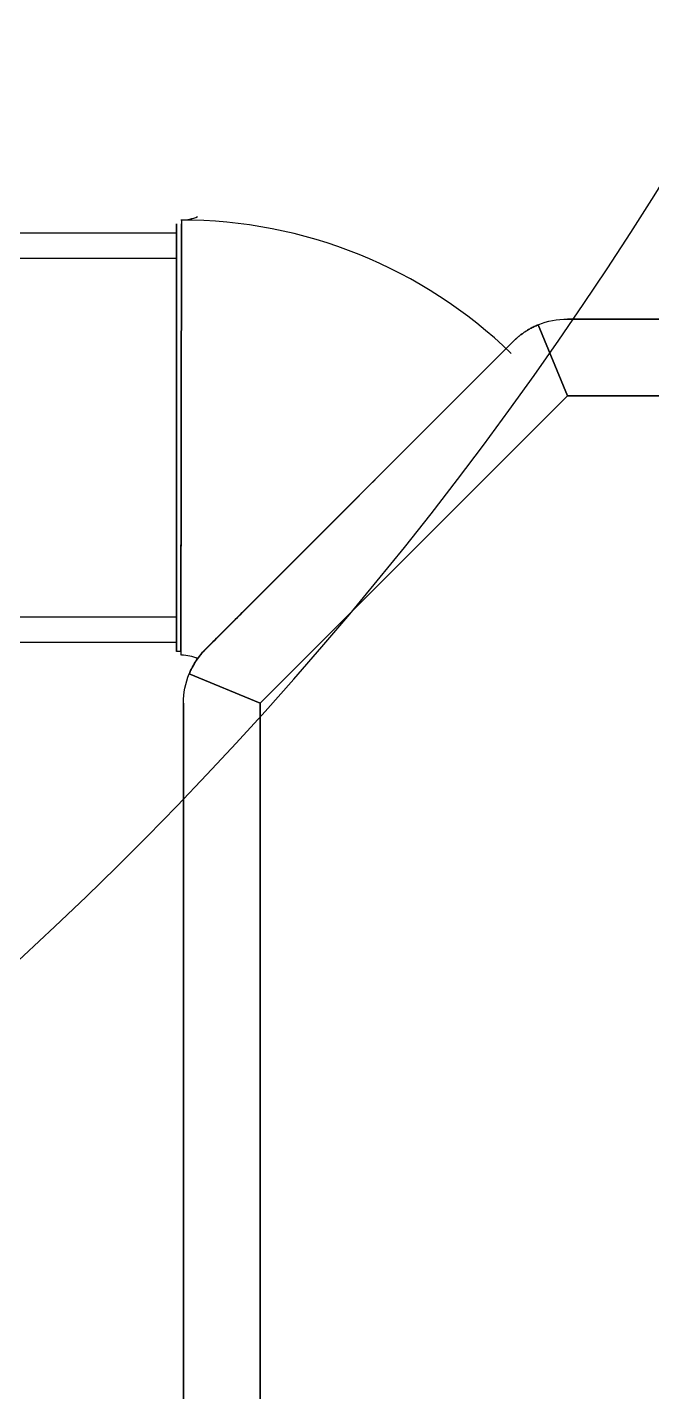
# Model space of a CAD drawing. Header units: millimetres. Extents: x 441156 to 441876, y 4514765 to 4515211.
# Drawn here: x 441348.3999 to 441348.5219, y 4515148.1298 to 4515148.3963 of the extents above; entities that cross this region are included whole.
import ezdxf

# ---------------------------------------------------------------- set-up
doc = ezdxf.new("R2010")
doc.units = ezdxf.units.MM
doc.layers.add('01_mono PRIMERA', color=2, linetype='Continuous')
doc.layers.add('Instalaciones_ventilación_extracción', color=86, linetype='Continuous', lineweight=25)

# ---------------------------------------------------------------- blocks, each defined once
blk = doc.blocks.new('A$C065C7C63')
at = {"layer": '01_mono PRIMERA', "color": 254}
blk.add_arc((15.43221913315313, 9.214894154853937, -5.30737347269713e-07), 0.725, 270.0000000000358, 356.7241710402458, dxfattribs=at)

msp = doc.modelspace()

# ---------------------------------------------------------------- linework, layer by layer
at = {"layer": 'Instalaciones_ventilación_extracción'}
for p, q in [((441348.4300201052, 4515148.35864027, -5.307373364137415e-07), (441348.4298717529, 4515148.273640399, -5.307373364137415e-07)), ((441348.4300201052, 4515148.35864027, -5.307373364137415e-07), (441348.4298717529, 4515148.273640399, -5.307373364137415e-07)), ((441348.3800331951, 4515148.356140259, -5.307373364137415e-07), (441348.4290331957, 4515148.356140259, -5.307373364137415e-07)), ((441348.4290331957, 4515148.274390258, -5.307373364137415e-07), (441348.4290331957, 4515148.357890259, -5.307373364137415e-07)), ((441348.4290331957, 4515148.357890259, -5.307373364137415e-07), (441348.4290331957, 4515148.274390258, -5.307373364137415e-07)), ((441348.4290331957, 4515148.276140259, -5.307373364137415e-07), (441348.4290331957, 4515148.356140259, -5.307373364137415e-07)), ((441348.4290331957, 4515148.356140259, -5.307373364137415e-07), (441348.4290331957, 4515148.276140259, -5.307373364137415e-07)), ((441348.4300187966, 4515148.357890259, -5.307373364137415e-07), (441348.4298730614, 4515148.274390258, -5.307373364137415e-07)), ((441348.4298730614, 4515148.274390258, -5.307373364137415e-07), (441348.4300187966, 4515148.357890259, -5.307373364137415e-07)), ((441348.4290331957, 4515148.351140259, -5.307373364137415e-07), (441348.3800331951, 4515148.351140259, -5.307373364137415e-07)), ((441348.4290331957, 4515148.351140259, -5.307373364137415e-07), (441348.4290331957, 4515148.281140259, -5.307373364137415e-07)), ((441348.4290331957, 4515148.281140259, -5.307373364137415e-07), (441348.4290331957, 4515148.351140259, -5.307373364137415e-07)), ((441348.497113946, 4515148.336814533, -5.307373364137415e-07), (441348.4972731257, 4515148.336918415, -5.307373364137415e-07)), ((441348.4972731257, 4515148.336918415, -5.307373364137415e-07), (441348.497113946, 4515148.336814533, -5.307373364137415e-07)), ((441348.4972731257, 4515148.336918415, -5.307373364137415e-07), (441348.4974362422, 4515148.337021946, -5.307373364137415e-07)), ((441348.4974362422, 4515148.337021946, -5.307373364137415e-07), (441348.4972731257, 4515148.336918415, -5.307373364137415e-07)), ((441348.4974362422, 4515148.337021946, -5.307373364137415e-07), (441348.4976032032, 4515148.337124897, -5.307373364137415e-07)), ((441348.4976032032, 4515148.337124897, -5.307373364137415e-07), (441348.4974362422, 4515148.337021946, -5.307373364137415e-07)), ((441348.4976032032, 4515148.337124897, -5.307373364137415e-07), (441348.4977738727, 4515148.337227101, -5.307373364137415e-07)), ((441348.4977738727, 4515148.337227101, -5.307373364137415e-07), (441348.4976032032, 4515148.337124897, -5.307373364137415e-07)), ((441348.4977738727, 4515148.337227101, -5.307373364137415e-07), (441348.4979481437, 4515148.337328312, -5.307373364137415e-07)), ((441348.4979481437, 4515148.337328312, -5.307373364137415e-07), (441348.4977738727, 4515148.337227101, -5.307373364137415e-07)), ((441348.4979481437, 4515148.337328312, -5.307373364137415e-07), (441348.498125909, 4515148.337428333, -5.307373364137415e-07)), ((441348.498125909, 4515148.337428333, -5.307373364137415e-07), (441348.4979481437, 4515148.337328312, -5.307373364137415e-07)), ((441348.498125909, 4515148.337428333, -5.307373364137415e-07), (441348.4983070456, 4515148.337526997, -5.307373364137415e-07)), ((441348.4983070456, 4515148.337526997, -5.307373364137415e-07), (441348.498125909, 4515148.337428333, -5.307373364137415e-07)), ((441348.4983070456, 4515148.337526997, -5.307373364137415e-07), (441348.4984914028, 4515148.337624119, -5.307373364137415e-07)), ((441348.4984914028, 4515148.337624119, -5.307373364137415e-07), (441348.4983070456, 4515148.337526997, -5.307373364137415e-07)), ((441348.4984914028, 4515148.337624119, -5.307373364137415e-07), (441348.4986788417, 4515148.337719562, -5.307373364137415e-07)), ((441348.4986788417, 4515148.337719562, -5.307373364137415e-07), (441348.4984914028, 4515148.337624119, -5.307373364137415e-07)), ((441348.4986788417, 4515148.337719562, -5.307373364137415e-07), (441348.4988692105, 4515148.337813175, -5.307373364137415e-07)), ((441348.4988692105, 4515148.337813175, -5.307373364137415e-07), (441348.4986788417, 4515148.337719562, -5.307373364137415e-07)), ((441348.4988692105, 4515148.337813175, -5.307373364137415e-07), (441348.4990623557, 4515148.337904789, -5.307373364137415e-07)), ((441348.4990623557, 4515148.337904789, -5.307373364137415e-07), (441348.4988692105, 4515148.337813175, -5.307373364137415e-07)), ((441348.4990623557, 4515148.337904789, -5.307373364137415e-07), (441348.4992581411, 4515148.337994266, -5.307373364137415e-07)), ((441348.4992581411, 4515148.337994266, -5.307373364137415e-07), (441348.4990623557, 4515148.337904789, -5.307373364137415e-07)), ((441348.4992581411, 4515148.337994266, -5.307373364137415e-07), (441348.499456429, 4515148.33808144, -5.307373364137415e-07)), ((441348.499456429, 4515148.33808144, -5.307373364137415e-07), (441348.4992581411, 4515148.337994266, -5.307373364137415e-07)), ((441348.499456429, 4515148.33808144, -5.307373364137415e-07), (441348.4996574028, 4515148.33816631, -5.307373364137415e-07)), ((441348.4996574028, 4515148.33816631, -5.307373364137415e-07), (441348.499456429, 4515148.33808144, -5.307373364137415e-07)), ((441348.4996574, 4515148.33816631, -5.307373364137415e-07), (441348.5053985147, 4515148.324306034, -5.307373364137415e-07)), ((441348.5053985147, 4515148.324306034, -5.307373364137415e-07), (441348.4996574, 4515148.33816631, -5.307373364137415e-07)), ((441348.5053926167, 4515148.339306034, -5.307373364137415e-07), (441348.7653926174, 4515148.339306034, -5.307373364137415e-07)), ((441348.7653926174, 4515148.339306034, -5.307373364137415e-07), (441348.5053926167, 4515148.339306034, -5.307373364137415e-07)), ((441348.4345388823, 4515148.274659605, -5.307373364137415e-07), (441348.4950390459, 4515148.335159769, -5.307373364137415e-07)), ((441348.4950390459, 4515148.335159769, -5.307373364137415e-07), (441348.4345388823, 4515148.274659605, -5.307373364137415e-07)), ((441348.4347860152, 4515148.274912636, -5.307373364137415e-07), (441348.4947860158, 4515148.334912635, -5.307373364137415e-07)), ((441348.4947860158, 4515148.334912635, -5.307373364137415e-07), (441348.4347860152, 4515148.274912636, -5.307373364137415e-07)), ((441348.4950390403, 4515148.335159763, -5.307373364137415e-07), (441348.4950957113, 4515148.335213535, -5.307373364137415e-07)), ((441348.4950957113, 4515148.335213535, -5.307373364137415e-07), (441348.4950390403, 4515148.335159763, -5.307373364137415e-07)), ((441348.4950957113, 4515148.335213535, -5.307373364137415e-07), (441348.4951859369, 4515148.335298023, -5.307373364137415e-07)), ((441348.4951859369, 4515148.335298023, -5.307373364137415e-07), (441348.4950957113, 4515148.335213535, -5.307373364137415e-07)), ((441348.4951859369, 4515148.335298023, -5.307373364137415e-07), (441348.4952843562, 4515148.335388584, -5.307373364137415e-07)), ((441348.4952843562, 4515148.335388584, -5.307373364137415e-07), (441348.4951859369, 4515148.335298023, -5.307373364137415e-07)), ((441348.4952843562, 4515148.335388584, -5.307373364137415e-07), (441348.4953882527, 4515148.335482471, -5.307373364137415e-07)), ((441348.4953882527, 4515148.335482471, -5.307373364137415e-07), (441348.4952843562, 4515148.335388584, -5.307373364137415e-07)), ((441348.4953882527, 4515148.335482471, -5.307373364137415e-07), (441348.4954971551, 4515148.335578999, -5.307373364137415e-07)), ((441348.4954971551, 4515148.335578999, -5.307373364137415e-07), (441348.4953882527, 4515148.335482471, -5.307373364137415e-07)), ((441348.4954971551, 4515148.335578999, -5.307373364137415e-07), (441348.4956101766, 4515148.33567722, -5.307373364137415e-07)), ((441348.4956101766, 4515148.33567722, -5.307373364137415e-07), (441348.4954971551, 4515148.335578999, -5.307373364137415e-07)), ((441348.4956101766, 4515148.33567722, -5.307373364137415e-07), (441348.4957271964, 4515148.335776844, -5.307373364137415e-07)), ((441348.4957271964, 4515148.335776844, -5.307373364137415e-07), (441348.4956101766, 4515148.33567722, -5.307373364137415e-07)), ((441348.4957271964, 4515148.335776844, -5.307373364137415e-07), (441348.4958483363, 4515148.335877841, -5.307373364137415e-07)), ((441348.4958483363, 4515148.335877841, -5.307373364137415e-07), (441348.4957271964, 4515148.335776844, -5.307373364137415e-07)), ((441348.4958483363, 4515148.335877841, -5.307373364137415e-07), (441348.4959738553, 4515148.335980183, -5.307373364137415e-07)), ((441348.4959738553, 4515148.335980183, -5.307373364137415e-07), (441348.4958483363, 4515148.335877841, -5.307373364137415e-07)), ((441348.4959738553, 4515148.335980183, -5.307373364137415e-07), (441348.4961036007, 4515148.336083622, -5.307373364137415e-07)), ((441348.4961036007, 4515148.336083622, -5.307373364137415e-07), (441348.4959738553, 4515148.335980183, -5.307373364137415e-07)), ((441348.4961036007, 4515148.336083622, -5.307373364137415e-07), (441348.4962373283, 4515148.33618784, -5.307373364137415e-07)), ((441348.4962373283, 4515148.33618784, -5.307373364137415e-07), (441348.4961036007, 4515148.336083622, -5.307373364137415e-07)), ((441348.4962373283, 4515148.33618784, -5.307373364137415e-07), (441348.4963748558, 4515148.336292545, -5.307373364137415e-07)), ((441348.4963748558, 4515148.336292545, -5.307373364137415e-07), (441348.4962373283, 4515148.33618784, -5.307373364137415e-07)), ((441348.4963748558, 4515148.336292545, -5.307373364137415e-07), (441348.4965159232, 4515148.336397434, -5.307373364137415e-07)), ((441348.4965159232, 4515148.336397434, -5.307373364137415e-07), (441348.4963748558, 4515148.336292545, -5.307373364137415e-07)), ((441348.4965159232, 4515148.336397434, -5.307373364137415e-07), (441348.4966603323, 4515148.336502185, -5.307373364137415e-07)), ((441348.4966603323, 4515148.336502185, -5.307373364137415e-07), (441348.4965159232, 4515148.336397434, -5.307373364137415e-07)), ((441348.4966603323, 4515148.336502185, -5.307373364137415e-07), (441348.4968078547, 4515148.336606525, -5.307373364137415e-07)), ((441348.4968078547, 4515148.336606525, -5.307373364137415e-07), (441348.4966603323, 4515148.336502185, -5.307373364137415e-07)), ((441348.4968078547, 4515148.336606525, -5.307373364137415e-07), (441348.4969588249, 4515148.336710499, -5.307373364137415e-07)), ((441348.4969588249, 4515148.336710499, -5.307373364137415e-07), (441348.4968078547, 4515148.336606525, -5.307373364137415e-07)), ((441348.4969588249, 4515148.336710499, -5.307373364137415e-07), (441348.497113946, 4515148.336814533, -5.307373364137415e-07)), ((441348.497113946, 4515148.336814533, -5.307373364137415e-07), (441348.4969588249, 4515148.336710499, -5.307373364137415e-07)), ((441348.4888039176, 4515148.328930546, -5.307373364137415e-07), (441348.4885796588, 4515148.328706272, -5.307373364137415e-07)), ((441348.4885796588, 4515148.328706272, -5.307373364137415e-07), (441348.4888039176, 4515148.328930546, -5.307373364137415e-07)), ((441348.4890204706, 4515148.329147083, -5.307373364137415e-07), (441348.4888039176, 4515148.328930546, -5.307373364137415e-07)), ((441348.4888039176, 4515148.328930546, -5.307373364137415e-07), (441348.4890204706, 4515148.329147083, -5.307373364137415e-07)), ((441348.4892300191, 4515148.329356632, -5.307373364137415e-07), (441348.4890204706, 4515148.329147083, -5.307373364137415e-07)), ((441348.4890204706, 4515148.329147083, -5.307373364137415e-07), (441348.4892300191, 4515148.329356632, -5.307373364137415e-07)), ((441348.4894316188, 4515148.329558246, -5.307373364137415e-07), (441348.4892300191, 4515148.329356632, -5.307373364137415e-07)), ((441348.4892300191, 4515148.329356632, -5.307373364137415e-07), (441348.4894316188, 4515148.329558246, -5.307373364137415e-07)), ((441348.4896243066, 4515148.329750935, -5.307373364137415e-07), (441348.4894316188, 4515148.329558246, -5.307373364137415e-07)), ((441348.4894316188, 4515148.329558246, -5.307373364137415e-07), (441348.4896243066, 4515148.329750935, -5.307373364137415e-07)), ((441348.4898071224, 4515148.32993375, -5.307373364137415e-07), (441348.4896243066, 4515148.329750935, -5.307373364137415e-07)), ((441348.4896243066, 4515148.329750935, -5.307373364137415e-07), (441348.4898071224, 4515148.32993375, -5.307373364137415e-07)), ((441348.4899793175, 4515148.33010593, -5.307373364137415e-07), (441348.4898071224, 4515148.32993375, -5.307373364137415e-07)), ((441348.4898071224, 4515148.32993375, -5.307373364137415e-07), (441348.4899793175, 4515148.33010593, -5.307373364137415e-07)), ((441348.4901402826, 4515148.330266911, -5.307373364137415e-07), (441348.4899793175, 4515148.33010593, -5.307373364137415e-07)), ((441348.4899793175, 4515148.33010593, -5.307373364137415e-07), (441348.4901402826, 4515148.330266911, -5.307373364137415e-07)), ((441348.4902894833, 4515148.330416095, -5.307373364137415e-07), (441348.4901402826, 4515148.330266911, -5.307373364137415e-07)), ((441348.4901402826, 4515148.330266911, -5.307373364137415e-07), (441348.4902894833, 4515148.330416095, -5.307373364137415e-07)), ((441348.4904263234, 4515148.330552937, -5.307373364137415e-07), (441348.4902894833, 4515148.330416095, -5.307373364137415e-07)), ((441348.4902894833, 4515148.330416095, -5.307373364137415e-07), (441348.4904263234, 4515148.330552937, -5.307373364137415e-07)), ((441348.4905502713, 4515148.330676898, -5.307373364137415e-07), (441348.4904263234, 4515148.330552937, -5.307373364137415e-07)), ((441348.4904263234, 4515148.330552937, -5.307373364137415e-07), (441348.4905502713, 4515148.330676898, -5.307373364137415e-07)), ((441348.4906610493, 4515148.330787677, -5.307373364137415e-07), (441348.4905502713, 4515148.330676898, -5.307373364137415e-07)), ((441348.4905502713, 4515148.330676898, -5.307373364137415e-07), (441348.4906610493, 4515148.330787677, -5.307373364137415e-07)), ((441348.4907585383, 4515148.33088515, -5.307373364137415e-07), (441348.4906610493, 4515148.330787677, -5.307373364137415e-07)), ((441348.4906610493, 4515148.330787677, -5.307373364137415e-07), (441348.4907585383, 4515148.33088515, -5.307373364137415e-07)), ((441348.4908425985, 4515148.330969227, -5.307373364137415e-07), (441348.4907585383, 4515148.33088515, -5.307373364137415e-07)), ((441348.4907585383, 4515148.33088515, -5.307373364137415e-07), (441348.4908425985, 4515148.330969227, -5.307373364137415e-07)), ((441348.4909131397, 4515148.331039753, -5.307373364137415e-07), (441348.4908425985, 4515148.330969227, -5.307373364137415e-07)), ((441348.4908425985, 4515148.330969227, -5.307373364137415e-07), (441348.4909131397, 4515148.331039753, -5.307373364137415e-07)), ((441348.4909700556, 4515148.331096684, -5.307373364137415e-07), (441348.4909131397, 4515148.331039753, -5.307373364137415e-07)), ((441348.4909131397, 4515148.331039753, -5.307373364137415e-07), (441348.4909700556, 4515148.331096684, -5.307373364137415e-07)), ((441348.4910136499, 4515148.331140262, -5.307373364137415e-07), (441348.4909700556, 4515148.331096684, -5.307373364137415e-07)), ((441348.4909700556, 4515148.331096684, -5.307373364137415e-07), (441348.4910136499, 4515148.331140262, -5.307373364137415e-07)), ((441348.4910442895, 4515148.331170902, -5.307373364137415e-07), (441348.4910136499, 4515148.331140262, -5.307373364137415e-07)), ((441348.4910136499, 4515148.331140262, -5.307373364137415e-07), (441348.4910442895, 4515148.331170902, -5.307373364137415e-07)), ((441348.4910623711, 4515148.331188999, -5.307373364137415e-07), (441348.4910442895, 4515148.331170902, -5.307373364137415e-07)), ((441348.4910442895, 4515148.331170902, -5.307373364137415e-07), (441348.4910623711, 4515148.331188999, -5.307373364137415e-07)), ((441348.4910683223, 4515148.331194934, -5.307373364137415e-07), (441348.4910623711, 4515148.331188999, -5.307373364137415e-07)), ((441348.4910623711, 4515148.331188999, -5.307373364137415e-07), (441348.4910683223, 4515148.331194934, -5.307373364137415e-07)), ((441348.486304421, 4515148.326431049, -5.307373364137415e-07), (441348.4859644855, 4515148.326091114, -5.307373364137415e-07)), ((441348.4859644855, 4515148.326091114, -5.307373364137415e-07), (441348.486304421, 4515148.326431049, -5.307373364137415e-07)), ((441348.4866331723, 4515148.326759784, -5.307373364137415e-07), (441348.486304421, 4515148.326431049, -5.307373364137415e-07)), ((441348.486304421, 4515148.326431049, -5.307373364137415e-07), (441348.4866331723, 4515148.326759784, -5.307373364137415e-07)), ((441348.4869501582, 4515148.327076785, -5.307373364137415e-07), (441348.4866331723, 4515148.326759784, -5.307373364137415e-07)), ((441348.4866331723, 4515148.326759784, -5.307373364137415e-07), (441348.4869501582, 4515148.327076785, -5.307373364137415e-07)), ((441348.4872548609, 4515148.327381473, -5.307373364137415e-07), (441348.4869501582, 4515148.327076785, -5.307373364137415e-07)), ((441348.4869501582, 4515148.327076785, -5.307373364137415e-07), (441348.4872548609, 4515148.327381473, -5.307373364137415e-07)), ((441348.4875467159, 4515148.327673328, -5.307373364137415e-07), (441348.4872548609, 4515148.327381473, -5.307373364137415e-07)), ((441348.4872548609, 4515148.327381473, -5.307373364137415e-07), (441348.4875467159, 4515148.327673328, -5.307373364137415e-07)), ((441348.4878253108, 4515148.327951923, -5.307373364137415e-07), (441348.4875467159, 4515148.327673328, -5.307373364137415e-07)), ((441348.4875467159, 4515148.327673328, -5.307373364137415e-07), (441348.4878253108, 4515148.327951923, -5.307373364137415e-07)), ((441348.4880904472, 4515148.328217075, -5.307373364137415e-07), (441348.4878253108, 4515148.327951923, -5.307373364137415e-07)), ((441348.4878253108, 4515148.327951923, -5.307373364137415e-07), (441348.4880904472, 4515148.328217075, -5.307373364137415e-07)), ((441348.4883419583, 4515148.328468585, -5.307373364137415e-07), (441348.4880904472, 4515148.328217075, -5.307373364137415e-07)), ((441348.4880904472, 4515148.328217075, -5.307373364137415e-07), (441348.4883419583, 4515148.328468585, -5.307373364137415e-07)), ((441348.4885796588, 4515148.328706272, -5.307373364137415e-07), (441348.4883419583, 4515148.328468585, -5.307373364137415e-07)), ((441348.4883419583, 4515148.328468585, -5.307373364137415e-07), (441348.4885796588, 4515148.328706272, -5.307373364137415e-07)), ((441348.5053985147, 4515148.324306034, -5.307373364137415e-07), (441348.4453926171, 4515148.264300137, -5.307373364137415e-07)), ((441348.4453926171, 4515148.264300137, -5.307373364137415e-07), (441348.5053985147, 4515148.324306034, -5.307373364137415e-07)), ((441348.483730889, 4515148.323857502, -5.307373364137415e-07), (441348.4833348934, 4515148.32346152, -5.307373364137415e-07)), ((441348.4833348934, 4515148.32346152, -5.307373364137415e-07), (441348.483730889, 4515148.323857502, -5.307373364137415e-07)), ((441348.4841218042, 4515148.324248416, -5.307373364137415e-07), (441348.483730889, 4515148.323857502, -5.307373364137415e-07)), ((441348.483730889, 4515148.323857502, -5.307373364137415e-07), (441348.4841218042, 4515148.324248416, -5.307373364137415e-07)), ((441348.4845064935, 4515148.324633106, -5.307373364137415e-07), (441348.4841218042, 4515148.324248416, -5.307373364137415e-07)), ((441348.4841218042, 4515148.324248416, -5.307373364137415e-07), (441348.4845064935, 4515148.324633106, -5.307373364137415e-07)), ((441348.4848840107, 4515148.325010624, -5.307373364137415e-07), (441348.4845064935, 4515148.324633106, -5.307373364137415e-07)), ((441348.4845064935, 4515148.324633106, -5.307373364137415e-07), (441348.4848840107, 4515148.325010624, -5.307373364137415e-07)), ((441348.485253457, 4515148.325380069, -5.307373364137415e-07), (441348.4848840107, 4515148.325010624, -5.307373364137415e-07)), ((441348.4848840107, 4515148.325010624, -5.307373364137415e-07), (441348.485253457, 4515148.325380069, -5.307373364137415e-07)), ((441348.4856139152, 4515148.325740527, -5.307373364137415e-07), (441348.485253457, 4515148.325380069, -5.307373364137415e-07)), ((441348.485253457, 4515148.325380069, -5.307373364137415e-07), (441348.4856139152, 4515148.325740527, -5.307373364137415e-07)), ((441348.4859644855, 4515148.326091114, -5.307373364137415e-07), (441348.4856139152, 4515148.325740527, -5.307373364137415e-07)), ((441348.4856139152, 4515148.325740527, -5.307373364137415e-07), (441348.4859644855, 4515148.326091114, -5.307373364137415e-07)), ((441348.7653867202, 4515148.324306034, -5.307373364137415e-07), (441348.5053985147, 4515148.324306034, -5.307373364137415e-07)), ((441348.5053985147, 4515148.324306034, -5.307373364137415e-07), (441348.7653867202, 4515148.324306034, -5.307373364137415e-07)), ((441348.4808549276, 4515148.320981541, -5.307373364137415e-07), (441348.4804029167, 4515148.320529545, -5.307373364137415e-07)), ((441348.4804029167, 4515148.320529545, -5.307373364137415e-07), (441348.4808549276, 4515148.320981541, -5.307373364137415e-07)), ((441348.4812936942, 4515148.321420307, -5.307373364137415e-07), (441348.4808549276, 4515148.320981541, -5.307373364137415e-07)), ((441348.4808549276, 4515148.320981541, -5.307373364137415e-07), (441348.4812936942, 4515148.321420307, -5.307373364137415e-07)), ((441348.4817185449, 4515148.321845173, -5.307373364137415e-07), (441348.4812936942, 4515148.321420307, -5.307373364137415e-07)), ((441348.4812936942, 4515148.321420307, -5.307373364137415e-07), (441348.4817185449, 4515148.321845173, -5.307373364137415e-07)), ((441348.482128854, 4515148.322255481, -5.307373364137415e-07), (441348.4817185449, 4515148.321845173, -5.307373364137415e-07)), ((441348.4817185449, 4515148.321845173, -5.307373364137415e-07), (441348.482128854, 4515148.322255481, -5.307373364137415e-07)), ((441348.4825326466, 4515148.32265926, -5.307373364137415e-07), (441348.482128854, 4515148.322255481, -5.307373364137415e-07)), ((441348.482128854, 4515148.322255481, -5.307373364137415e-07), (441348.4825326466, 4515148.32265926, -5.307373364137415e-07)), ((441348.4829350673, 4515148.323061694, -5.307373364137415e-07), (441348.4825326466, 4515148.32265926, -5.307373364137415e-07)), ((441348.4825326466, 4515148.32265926, -5.307373364137415e-07), (441348.4829350673, 4515148.323061694, -5.307373364137415e-07)), ((441348.4833348934, 4515148.32346152, -5.307373364137415e-07), (441348.4829350673, 4515148.323061694, -5.307373364137415e-07)), ((441348.4829350673, 4515148.323061694, -5.307373364137415e-07), (441348.4833348934, 4515148.32346152, -5.307373364137415e-07)), ((441348.4784776699, 4515148.318604282, -5.307373364137415e-07), (441348.477971566, 4515148.318098178, -5.307373364137415e-07)), ((441348.477971566, 4515148.318098178, -5.307373364137415e-07), (441348.4784776699, 4515148.318604282, -5.307373364137415e-07)), ((441348.4789748164, 4515148.319101429, -5.307373364137415e-07), (441348.4784776699, 4515148.318604282, -5.307373364137415e-07)), ((441348.4784776699, 4515148.318604282, -5.307373364137415e-07), (441348.4789748164, 4515148.319101429, -5.307373364137415e-07)), ((441348.4794620444, 4515148.319588657, -5.307373364137415e-07), (441348.4789748164, 4515148.319101429, -5.307373364137415e-07)), ((441348.4789748164, 4515148.319101429, -5.307373364137415e-07), (441348.4794620444, 4515148.319588657, -5.307373364137415e-07)), ((441348.4799383786, 4515148.320065006, -5.307373364137415e-07), (441348.4794620444, 4515148.319588657, -5.307373364137415e-07)), ((441348.4794620444, 4515148.319588657, -5.307373364137415e-07), (441348.4799383786, 4515148.320065006, -5.307373364137415e-07)), ((441348.4804029167, 4515148.320529545, -5.307373364137415e-07), (441348.4799383786, 4515148.320065006, -5.307373364137415e-07)), ((441348.4799383786, 4515148.320065006, -5.307373364137415e-07), (441348.4804029167, 4515148.320529545, -5.307373364137415e-07)), ((441348.4758777246, 4515148.316004337, -5.307373364137415e-07), (441348.4753426137, 4515148.315469242, -5.307373364137415e-07)), ((441348.4753426137, 4515148.315469242, -5.307373364137415e-07), (441348.4758777246, 4515148.316004337, -5.307373364137415e-07)), ((441348.4764093711, 4515148.316535984, -5.307373364137415e-07), (441348.4758777246, 4515148.316004337, -5.307373364137415e-07)), ((441348.4758777246, 4515148.316004337, -5.307373364137415e-07), (441348.4764093711, 4515148.316535984, -5.307373364137415e-07)), ((441348.4769363637, 4515148.317062977, -5.307373364137415e-07), (441348.4764093711, 4515148.316535984, -5.307373364137415e-07)), ((441348.4764093711, 4515148.316535984, -5.307373364137415e-07), (441348.4769363637, 4515148.317062977, -5.307373364137415e-07)), ((441348.4774574666, 4515148.317584095, -5.307373364137415e-07), (441348.4769363637, 4515148.317062977, -5.307373364137415e-07)), ((441348.4769363637, 4515148.317062977, -5.307373364137415e-07), (441348.4774574666, 4515148.317584095, -5.307373364137415e-07)), ((441348.477971566, 4515148.318098178, -5.307373364137415e-07), (441348.4774574666, 4515148.317584095, -5.307373364137415e-07)), ((441348.4774574666, 4515148.317584095, -5.307373364137415e-07), (441348.477971566, 4515148.318098178, -5.307373364137415e-07)), ((441348.4731930933, 4515148.313319721, -5.307373364137415e-07), (441348.4726603628, 4515148.312786991, -5.307373364137415e-07)), ((441348.4726603628, 4515148.312786991, -5.307373364137415e-07), (441348.4731930933, 4515148.313319721, -5.307373364137415e-07)), ((441348.4737291039, 4515148.313855732, -5.307373364137415e-07), (441348.4731930933, 4515148.313319721, -5.307373364137415e-07)), ((441348.4731930933, 4515148.313319721, -5.307373364137415e-07), (441348.4737291039, 4515148.313855732, -5.307373364137415e-07)), ((441348.4742669762, 4515148.314393588, -5.307373364137415e-07), (441348.4737291039, 4515148.313855732, -5.307373364137415e-07)), ((441348.4737291039, 4515148.313855732, -5.307373364137415e-07), (441348.4742669762, 4515148.314393588, -5.307373364137415e-07)), ((441348.474805276, 4515148.314931904, -5.307373364137415e-07), (441348.4742669762, 4515148.314393588, -5.307373364137415e-07)), ((441348.4742669762, 4515148.314393588, -5.307373364137415e-07), (441348.474805276, 4515148.314931904, -5.307373364137415e-07)), ((441348.4753426137, 4515148.315469242, -5.307373364137415e-07), (441348.474805276, 4515148.314931904, -5.307373364137415e-07)), ((441348.474805276, 4515148.314931904, -5.307373364137415e-07), (441348.4753426137, 4515148.315469242, -5.307373364137415e-07)), ((441348.4704835443, 4515148.310610157, -5.307373364137415e-07), (441348.4699117207, 4515148.310038334, -5.307373364137415e-07)), ((441348.4699117207, 4515148.310038334, -5.307373364137415e-07), (441348.4704835443, 4515148.310610157, -5.307373364137415e-07)), ((441348.4710448841, 4515148.311171512, -5.307373364137415e-07), (441348.4704835443, 4515148.310610157, -5.307373364137415e-07)), ((441348.4704835443, 4515148.310610157, -5.307373364137415e-07), (441348.4710448841, 4515148.311171512, -5.307373364137415e-07)), ((441348.4715946438, 4515148.311721271, -5.307373364137415e-07), (441348.4710448841, 4515148.311171512, -5.307373364137415e-07)), ((441348.4710448841, 4515148.311171512, -5.307373364137415e-07), (441348.4715946438, 4515148.311721271, -5.307373364137415e-07)), ((441348.4721316761, 4515148.312258304, -5.307373364137415e-07), (441348.4715946438, 4515148.311721271, -5.307373364137415e-07)), ((441348.4715946438, 4515148.311721271, -5.307373364137415e-07), (441348.4721316761, 4515148.312258304, -5.307373364137415e-07)), ((441348.4726603628, 4515148.312786991, -5.307373364137415e-07), (441348.4721316761, 4515148.312258304, -5.307373364137415e-07)), ((441348.4721316761, 4515148.312258304, -5.307373364137415e-07), (441348.4726603628, 4515148.312786991, -5.307373364137415e-07)), ((441348.4675430991, 4515148.307669727, -5.307373364137415e-07), (441348.4669367914, 4515148.307063419, -5.307373364137415e-07)), ((441348.4669367914, 4515148.307063419, -5.307373364137415e-07), (441348.4675430991, 4515148.307669727, -5.307373364137415e-07)), ((441348.4681449971, 4515148.308271625, -5.307373364137415e-07), (441348.4675430991, 4515148.307669727, -5.307373364137415e-07)), ((441348.4675430991, 4515148.307669727, -5.307373364137415e-07), (441348.4681449971, 4515148.308271625, -5.307373364137415e-07)), ((441348.4687412652, 4515148.308867877, -5.307373364137415e-07), (441348.4681449971, 4515148.308271625, -5.307373364137415e-07)), ((441348.4681449971, 4515148.308271625, -5.307373364137415e-07), (441348.4687412652, 4515148.308867877, -5.307373364137415e-07)), ((441348.4693305595, 4515148.309457188, -5.307373364137415e-07), (441348.4687412652, 4515148.308867877, -5.307373364137415e-07)), ((441348.4687412652, 4515148.308867877, -5.307373364137415e-07), (441348.4693305595, 4515148.309457188, -5.307373364137415e-07)), ((441348.4699117207, 4515148.310038334, -5.307373364137415e-07), (441348.4693305595, 4515148.309457188, -5.307373364137415e-07)), ((441348.4693305595, 4515148.309457188, -5.307373364137415e-07), (441348.4699117207, 4515148.310038334, -5.307373364137415e-07)), ((441348.4651039206, 4515148.305230534, -5.307373364137415e-07), (441348.4644926228, 4515148.304619251, -5.307373364137415e-07)), ((441348.4644926228, 4515148.304619251, -5.307373364137415e-07), (441348.4651039206, 4515148.305230534, -5.307373364137415e-07)), ((441348.4657159355, 4515148.305842548, -5.307373364137415e-07), (441348.4651039206, 4515148.305230534, -5.307373364137415e-07)), ((441348.4651039206, 4515148.305230534, -5.307373364137415e-07), (441348.4657159355, 4515148.305842548, -5.307373364137415e-07)), ((441348.4663273404, 4515148.306453953, -5.307373364137415e-07), (441348.4657159355, 4515148.305842548, -5.307373364137415e-07)), ((441348.4657159355, 4515148.305842548, -5.307373364137415e-07), (441348.4663273404, 4515148.306453953, -5.307373364137415e-07)), ((441348.4669367914, 4515148.307063419, -5.307373364137415e-07), (441348.4663273404, 4515148.306453953, -5.307373364137415e-07)), ((441348.4663273404, 4515148.306453953, -5.307373364137415e-07), (441348.4669367914, 4515148.307063419, -5.307373364137415e-07)), ((441348.4620817341, 4515148.302208347, -5.307373364137415e-07), (441348.4614944235, 4515148.301621052, -5.307373364137415e-07)), ((441348.4614944235, 4515148.301621052, -5.307373364137415e-07), (441348.4620817341, 4515148.302208347, -5.307373364137415e-07)), ((441348.4626765829, 4515148.302803196, -5.307373364137415e-07), (441348.4620817341, 4515148.302208347, -5.307373364137415e-07)), ((441348.4620817341, 4515148.302208347, -5.307373364137415e-07), (441348.4626765829, 4515148.302803196, -5.307373364137415e-07)), ((441348.4632775961, 4515148.303404224, -5.307373364137415e-07), (441348.4626765829, 4515148.302803196, -5.307373364137415e-07)), ((441348.4626765829, 4515148.302803196, -5.307373364137415e-07), (441348.4632775961, 4515148.303404224, -5.307373364137415e-07)), ((441348.463883401, 4515148.304010029, -5.307373364137415e-07), (441348.4632775961, 4515148.303404224, -5.307373364137415e-07)), ((441348.4632775961, 4515148.303404224, -5.307373364137415e-07), (441348.463883401, 4515148.304010029, -5.307373364137415e-07)), ((441348.4644926228, 4515148.304619251, -5.307373364137415e-07), (441348.463883401, 4515148.304010029, -5.307373364137415e-07)), ((441348.463883401, 4515148.304010029, -5.307373364137415e-07), (441348.4644926228, 4515148.304619251, -5.307373364137415e-07)), ((441348.4597614986, 4515148.299888111, -5.307373364137415e-07), (441348.45917138, 4515148.299297992, -5.307373364137415e-07)), ((441348.45917138, 4515148.299297992, -5.307373364137415e-07), (441348.4597614986, 4515148.299888111, -5.307373364137415e-07)), ((441348.4603431328, 4515148.300469761, -5.307373364137415e-07), (441348.4597614986, 4515148.299888111, -5.307373364137415e-07)), ((441348.4597614986, 4515148.299888111, -5.307373364137415e-07), (441348.4603431328, 4515148.300469761, -5.307373364137415e-07)), ((441348.4609160694, 4515148.301042682, -5.307373364137415e-07), (441348.4603431328, 4515148.300469761, -5.307373364137415e-07)), ((441348.4603431328, 4515148.300469761, -5.307373364137415e-07), (441348.4609160694, 4515148.301042682, -5.307373364137415e-07)), ((441348.4614944235, 4515148.301621052, -5.307373364137415e-07), (441348.4609160694, 4515148.301042682, -5.307373364137415e-07)), ((441348.4609160694, 4515148.301042682, -5.307373364137415e-07), (441348.4614944235, 4515148.301621052, -5.307373364137415e-07)), ((441348.4567539907, 4515148.296880619, -5.307373364137415e-07), (441348.4561422812, 4515148.296268909, -5.307373364137415e-07)), ((441348.4561422812, 4515148.296268909, -5.307373364137415e-07), (441348.4567539907, 4515148.296880619, -5.307373364137415e-07)), ((441348.4573641141, 4515148.297490741, -5.307373364137415e-07), (441348.4567539907, 4515148.296880619, -5.307373364137415e-07)), ((441348.4567539907, 4515148.296880619, -5.307373364137415e-07), (441348.4573641141, 4515148.297490741, -5.307373364137415e-07)), ((441348.4579713066, 4515148.298097919, -5.307373364137415e-07), (441348.4573641141, 4515148.297490741, -5.307373364137415e-07)), ((441348.4573641141, 4515148.297490741, -5.307373364137415e-07), (441348.4579713066, 4515148.298097919, -5.307373364137415e-07)), ((441348.4585741815, 4515148.298700809, -5.307373364137415e-07), (441348.4579713066, 4515148.298097919, -5.307373364137415e-07)), ((441348.4579713066, 4515148.298097919, -5.307373364137415e-07), (441348.4585741815, 4515148.298700809, -5.307373364137415e-07)), ((441348.45917138, 4515148.299297992, -5.307373364137415e-07), (441348.4585741815, 4515148.298700809, -5.307373364137415e-07)), ((441348.4585741815, 4515148.298700809, -5.307373364137415e-07), (441348.45917138, 4515148.299297992, -5.307373364137415e-07)), ((441348.454311044, 4515148.294437671, -5.307373364137415e-07), (441348.453706231, 4515148.293832843, -5.307373364137415e-07)), ((441348.453706231, 4515148.293832843, -5.307373364137415e-07), (441348.454311044, 4515148.294437671, -5.307373364137415e-07)), ((441348.4549194882, 4515148.295046115, -5.307373364137415e-07), (441348.454311044, 4515148.294437671, -5.307373364137415e-07)), ((441348.454311044, 4515148.294437671, -5.307373364137415e-07), (441348.4549194882, 4515148.295046115, -5.307373364137415e-07)), ((441348.4555303278, 4515148.295656956, -5.307373364137415e-07), (441348.4549194882, 4515148.295046115, -5.307373364137415e-07)), ((441348.4549194882, 4515148.295046115, -5.307373364137415e-07), (441348.4555303278, 4515148.295656956, -5.307373364137415e-07)), ((441348.4561422812, 4515148.296268909, -5.307373364137415e-07), (441348.4555303278, 4515148.295656956, -5.307373364137415e-07)), ((441348.4555303278, 4515148.295656956, -5.307373364137415e-07), (441348.4561422812, 4515148.296268909, -5.307373364137415e-07)), ((441348.4519260945, 4515148.292052723, -5.307373364137415e-07), (441348.4513483514, 4515148.291474964, -5.307373364137415e-07)), ((441348.4513483514, 4515148.291474964, -5.307373364137415e-07), (441348.4519260945, 4515148.292052723, -5.307373364137415e-07)), ((441348.4525124897, 4515148.292639118, -5.307373364137415e-07), (441348.4519260945, 4515148.292052723, -5.307373364137415e-07)), ((441348.4519260945, 4515148.292052723, -5.307373364137415e-07), (441348.4525124897, 4515148.292639118, -5.307373364137415e-07)), ((441348.4531062861, 4515148.293232914, -5.307373364137415e-07), (441348.4525124897, 4515148.292639118, -5.307373364137415e-07)), ((441348.4525124897, 4515148.292639118, -5.307373364137415e-07), (441348.4531062861, 4515148.293232914, -5.307373364137415e-07)), ((441348.453706231, 4515148.293832843, -5.307373364137415e-07), (441348.4531062861, 4515148.293232914, -5.307373364137415e-07)), ((441348.4531062861, 4515148.293232914, -5.307373364137415e-07), (441348.453706231, 4515148.293832843, -5.307373364137415e-07)), ((441348.4491464012, 4515148.289273029, -5.307373364137415e-07), (441348.4486164945, 4515148.288743122, -5.307373364137415e-07)), ((441348.4486164945, 4515148.288743122, -5.307373364137415e-07), (441348.4491464012, 4515148.289273029, -5.307373364137415e-07)), ((441348.449678368, 4515148.289804981, -5.307373364137415e-07), (441348.4491464012, 4515148.289273029, -5.307373364137415e-07)), ((441348.4491464012, 4515148.289273029, -5.307373364137415e-07), (441348.449678368, 4515148.289804981, -5.307373364137415e-07)), ((441348.450223351, 4515148.290349964, -5.307373364137415e-07), (441348.449678368, 4515148.289804981, -5.307373364137415e-07)), ((441348.449678368, 4515148.289804981, -5.307373364137415e-07), (441348.450223351, 4515148.290349964, -5.307373364137415e-07)), ((441348.450780389, 4515148.290907001, -5.307373364137415e-07), (441348.450223351, 4515148.290349964, -5.307373364137415e-07)), ((441348.450223351, 4515148.290349964, -5.307373364137415e-07), (441348.450780389, 4515148.290907001, -5.307373364137415e-07)), ((441348.4513483514, 4515148.291474964, -5.307373364137415e-07), (441348.450780389, 4515148.290907001, -5.307373364137415e-07)), ((441348.450780389, 4515148.290907001, -5.307373364137415e-07), (441348.4513483514, 4515148.291474964, -5.307373364137415e-07)), ((441348.4464696739, 4515148.286596302, -5.307373364137415e-07), (441348.4459333271, 4515148.28605994, -5.307373364137415e-07)), ((441348.4459333271, 4515148.28605994, -5.307373364137415e-07), (441348.4464696739, 4515148.286596302, -5.307373364137415e-07)), ((441348.447007577, 4515148.287134205, -5.307373364137415e-07), (441348.4464696739, 4515148.286596302, -5.307373364137415e-07)), ((441348.4464696739, 4515148.286596302, -5.307373364137415e-07), (441348.447007577, 4515148.287134205, -5.307373364137415e-07)), ((441348.4475456477, 4515148.28767226, -5.307373364137415e-07), (441348.447007577, 4515148.287134205, -5.307373364137415e-07)), ((441348.447007577, 4515148.287134205, -5.307373364137415e-07), (441348.4475456477, 4515148.28767226, -5.307373364137415e-07)), ((441348.4480824369, 4515148.288209049, -5.307373364137415e-07), (441348.4475456477, 4515148.28767226, -5.307373364137415e-07)), ((441348.4475456477, 4515148.28767226, -5.307373364137415e-07), (441348.4480824369, 4515148.288209049, -5.307373364137415e-07)), ((441348.4486164945, 4515148.288743122, -5.307373364137415e-07), (441348.4480824369, 4515148.288209049, -5.307373364137415e-07)), ((441348.4480824369, 4515148.288209049, -5.307373364137415e-07), (441348.4486164945, 4515148.288743122, -5.307373364137415e-07)), ((441348.4438281945, 4515148.283954822, -5.307373364137415e-07), (441348.4433179862, 4515148.283444599, -5.307373364137415e-07)), ((441348.4433179862, 4515148.283444599, -5.307373364137415e-07), (441348.4438281945, 4515148.283954822, -5.307373364137415e-07)), ((441348.4443459707, 4515148.284472599, -5.307373364137415e-07), (441348.4438281945, 4515148.283954822, -5.307373364137415e-07)), ((441348.4438281945, 4515148.283954822, -5.307373364137415e-07), (441348.4443459707, 4515148.284472599, -5.307373364137415e-07)), ((441348.4448702476, 4515148.28499686, -5.307373364137415e-07), (441348.4443459707, 4515148.284472599, -5.307373364137415e-07)), ((441348.4443459707, 4515148.284472599, -5.307373364137415e-07), (441348.4448702476, 4515148.28499686, -5.307373364137415e-07)), ((441348.4453997734, 4515148.285526386, -5.307373364137415e-07), (441348.4448702476, 4515148.28499686, -5.307373364137415e-07)), ((441348.4448702476, 4515148.28499686, -5.307373364137415e-07), (441348.4453997734, 4515148.285526386, -5.307373364137415e-07)), ((441348.4459333271, 4515148.28605994, -5.307373364137415e-07), (441348.4453997734, 4515148.285526386, -5.307373364137415e-07)), ((441348.4453997734, 4515148.285526386, -5.307373364137415e-07), (441348.4459333271, 4515148.28605994, -5.307373364137415e-07)), ((441348.3800331951, 4515148.281140259, -5.307373364137415e-07), (441348.4290331957, 4515148.281140259, -5.307373364137415e-07)), ((441348.4409144065, 4515148.281041034, -5.307373364137415e-07), (441348.4404695668, 4515148.280596195, -5.307373364137415e-07)), ((441348.4404695668, 4515148.280596195, -5.307373364137415e-07), (441348.4409144065, 4515148.281041034, -5.307373364137415e-07)), ((441348.4413722773, 4515148.281498905, -5.307373364137415e-07), (441348.4409144065, 4515148.281041034, -5.307373364137415e-07)), ((441348.4409144065, 4515148.281041034, -5.307373364137415e-07), (441348.4413722773, 4515148.281498905, -5.307373364137415e-07)), ((441348.4418424611, 4515148.281969089, -5.307373364137415e-07), (441348.4413722773, 4515148.281498905, -5.307373364137415e-07)), ((441348.4413722773, 4515148.281498905, -5.307373364137415e-07), (441348.4418424611, 4515148.281969089, -5.307373364137415e-07)), ((441348.4423241355, 4515148.282450749, -5.307373364137415e-07), (441348.4418424611, 4515148.281969089, -5.307373364137415e-07)), ((441348.4418424611, 4515148.281969089, -5.307373364137415e-07), (441348.4423241355, 4515148.282450749, -5.307373364137415e-07)), ((441348.4428162929, 4515148.28294292, -5.307373364137415e-07), (441348.4423241355, 4515148.282450749, -5.307373364137415e-07)), ((441348.4423241355, 4515148.282450749, -5.307373364137415e-07), (441348.4428162929, 4515148.28294292, -5.307373364137415e-07)), ((441348.4433179862, 4515148.283444599, -5.307373364137415e-07), (441348.4428162929, 4515148.28294292, -5.307373364137415e-07)), ((441348.4428162929, 4515148.28294292, -5.307373364137415e-07), (441348.4433179862, 4515148.283444599, -5.307373364137415e-07)), ((441348.4384153681, 4515148.27854198, -5.307373364137415e-07), (441348.4380188073, 4515148.278145419, -5.307373364137415e-07)), ((441348.4380188073, 4515148.278145419, -5.307373364137415e-07), (441348.4384153681, 4515148.27854198, -5.307373364137415e-07)), ((441348.438815347, 4515148.278941974, -5.307373364137415e-07), (441348.4384153681, 4515148.27854198, -5.307373364137415e-07)), ((441348.4384153681, 4515148.27854198, -5.307373364137415e-07), (441348.438815347, 4515148.278941974, -5.307373364137415e-07)), ((441348.4392174921, 4515148.27934412, -5.307373364137415e-07), (441348.438815347, 4515148.278941974, -5.307373364137415e-07)), ((441348.438815347, 4515148.278941974, -5.307373364137415e-07), (441348.4392174921, 4515148.27934412, -5.307373364137415e-07)), ((441348.4396217587, 4515148.279748386, -5.307373364137415e-07), (441348.4392174921, 4515148.27934412, -5.307373364137415e-07)), ((441348.4392174921, 4515148.27934412, -5.307373364137415e-07), (441348.4396217587, 4515148.279748386, -5.307373364137415e-07)), ((441348.4400384455, 4515148.280165073, -5.307373364137415e-07), (441348.4396217587, 4515148.279748386, -5.307373364137415e-07)), ((441348.4396217587, 4515148.279748386, -5.307373364137415e-07), (441348.4400384455, 4515148.280165073, -5.307373364137415e-07)), ((441348.4404695668, 4515148.280596195, -5.307373364137415e-07), (441348.4400384455, 4515148.280165073, -5.307373364137415e-07)), ((441348.4400384455, 4515148.280165073, -5.307373364137415e-07), (441348.4404695668, 4515148.280596195, -5.307373364137415e-07)), ((441348.4290331957, 4515148.276140259, -5.307373364137415e-07), (441348.3800331951, 4515148.276140259, -5.307373364137415e-07)), ((441348.4354350521, 4515148.275561679, -5.307373364137415e-07), (441348.435104684, 4515148.275231296, -5.307373364137415e-07)), ((441348.435104684, 4515148.275231296, -5.307373364137415e-07), (441348.4354350521, 4515148.275561679, -5.307373364137415e-07)), ((441348.4357767115, 4515148.275903339, -5.307373364137415e-07), (441348.4354350521, 4515148.275561679, -5.307373364137415e-07)), ((441348.4354350521, 4515148.275561679, -5.307373364137415e-07), (441348.4357767115, 4515148.275903339, -5.307373364137415e-07)), ((441348.4361290364, 4515148.27625565, -5.307373364137415e-07), (441348.4357767115, 4515148.275903339, -5.307373364137415e-07)), ((441348.4357767115, 4515148.275903339, -5.307373364137415e-07), (441348.4361290364, 4515148.27625565, -5.307373364137415e-07)), ((441348.436491143, 4515148.276617755, -5.307373364137415e-07), (441348.4361290364, 4515148.27625565, -5.307373364137415e-07)), ((441348.4361290364, 4515148.27625565, -5.307373364137415e-07), (441348.436491143, 4515148.276617755, -5.307373364137415e-07)), ((441348.4368621149, 4515148.276988743, -5.307373364137415e-07), (441348.436491143, 4515148.276617755, -5.307373364137415e-07)), ((441348.436491143, 4515148.276617755, -5.307373364137415e-07), (441348.4368621149, 4515148.276988743, -5.307373364137415e-07)), ((441348.4372410207, 4515148.277367649, -5.307373364137415e-07), (441348.4368621149, 4515148.276988743, -5.307373364137415e-07)), ((441348.4368621149, 4515148.276988743, -5.307373364137415e-07), (441348.4372410207, 4515148.277367649, -5.307373364137415e-07)), ((441348.4376269309, 4515148.277753559, -5.307373364137415e-07), (441348.4372410207, 4515148.277367649, -5.307373364137415e-07)), ((441348.4372410207, 4515148.277367649, -5.307373364137415e-07), (441348.4376269309, 4515148.277753559, -5.307373364137415e-07)), ((441348.4380188073, 4515148.278145419, -5.307373364137415e-07), (441348.4376269309, 4515148.277753559, -5.307373364137415e-07)), ((441348.4376269309, 4515148.277753559, -5.307373364137415e-07), (441348.4380188073, 4515148.278145419, -5.307373364137415e-07)), ((441348.4298730614, 4515148.274390258, -5.307373364137415e-07), (441348.4290331957, 4515148.274390258, -5.307373364137415e-07)), ((441348.4328707969, 4515148.272564945, -5.307373364137415e-07), (441348.4330845876, 4515148.272880238, -5.307373364137415e-07)), ((441348.4331056448, 4515148.272910328, -5.307373364137415e-07), (441348.4329257748, 4515148.272647724, -5.307373364137415e-07)), ((441348.432988152, 4515148.272739826, -5.307373364137415e-07), (441348.4330921257, 4515148.272890796, -5.307373364137415e-07)), ((441348.4330921257, 4515148.272890796, -5.307373364137415e-07), (441348.432988152, 4515148.272739826, -5.307373364137415e-07)), ((441348.4330845876, 4515148.272880238, -5.307373364137415e-07), (441348.433317056, 4515148.273204563, -5.307373364137415e-07)), ((441348.4330921257, 4515148.272890796, -5.307373364137415e-07), (441348.4331964655, 4515148.273038318, -5.307373364137415e-07)), ((441348.4331964655, 4515148.273038318, -5.307373364137415e-07), (441348.4330921257, 4515148.272890796, -5.307373364137415e-07)), ((441348.4332993553, 4515148.273180363, -5.307373364137415e-07), (441348.4331056448, 4515148.272910328, -5.307373364137415e-07)), ((441348.4331964655, 4515148.273038318, -5.307373364137415e-07), (441348.433301217, 4515148.273182727, -5.307373364137415e-07)), ((441348.433301217, 4515148.273182727, -5.307373364137415e-07), (441348.4331964655, 4515148.273038318, -5.307373364137415e-07)), ((441348.4335074546, 4515148.273457156, -5.307373364137415e-07), (441348.4332993553, 4515148.273180363, -5.307373364137415e-07)), ((441348.433301217, 4515148.273182727, -5.307373364137415e-07), (441348.4334061063, 4515148.273323795, -5.307373364137415e-07)), ((441348.4334061063, 4515148.273323795, -5.307373364137415e-07), (441348.433301217, 4515148.273182727, -5.307373364137415e-07)), ((441348.433317056, 4515148.273204563, -5.307373364137415e-07), (441348.4335688716, 4515148.273536442, -5.307373364137415e-07)), ((441348.4334061063, 4515148.273323795, -5.307373364137415e-07), (441348.4335108121, 4515148.273461322, -5.307373364137415e-07)), ((441348.4335108121, 4515148.273461322, -5.307373364137415e-07), (441348.4334061063, 4515148.273323795, -5.307373364137415e-07)), ((441348.4337305995, 4515148.273739872, -5.307373364137415e-07), (441348.4335074546, 4515148.273457156, -5.307373364137415e-07)), ((441348.4335108121, 4515148.273461322, -5.307373364137415e-07), (441348.4336150289, 4515148.273595051, -5.307373364137415e-07)), ((441348.4336150289, 4515148.273595051, -5.307373364137415e-07), (441348.4335108121, 4515148.273461322, -5.307373364137415e-07)), ((441348.4335688716, 4515148.273536442, -5.307373364137415e-07), (441348.4338406763, 4515148.273874378, -5.307373364137415e-07)), ((441348.4336150289, 4515148.273595051, -5.307373364137415e-07), (441348.4337184681, 4515148.273724796, -5.307373364137415e-07)), ((441348.4337184681, 4515148.273724796, -5.307373364137415e-07), (441348.4336150289, 4515148.273595051, -5.307373364137415e-07)), ((441348.4337184681, 4515148.273724796, -5.307373364137415e-07), (441348.4338208093, 4515148.273850314, -5.307373364137415e-07)), ((441348.4338208093, 4515148.273850314, -5.307373364137415e-07), (441348.4337184681, 4515148.273724796, -5.307373364137415e-07)), ((441348.4339693841, 4515148.274027652, -5.307373364137415e-07), (441348.4337305995, 4515148.273739872, -5.307373364137415e-07)), ((441348.4338208093, 4515148.273850314, -5.307373364137415e-07), (441348.4339218075, 4515148.273971454, -5.307373364137415e-07)), ((441348.4339218075, 4515148.273971454, -5.307373364137415e-07), (441348.4338208093, 4515148.273850314, -5.307373364137415e-07)), ((441348.4338406763, 4515148.273874378, -5.307373364137415e-07), (441348.4341331414, 4515148.274216861, -5.307373364137415e-07)), ((441348.4339218075, 4515148.273971454, -5.307373364137415e-07), (441348.434021432, 4515148.274088474, -5.307373364137415e-07)), ((441348.434021432, 4515148.274088474, -5.307373364137415e-07), (441348.4339218075, 4515148.273971454, -5.307373364137415e-07)), ((441348.434224465, 4515148.274319645, -5.307373364137415e-07), (441348.4339693841, 4515148.274027652, -5.307373364137415e-07)), ((441348.434021432, 4515148.274088474, -5.307373364137415e-07), (441348.434119653, 4515148.274201496, -5.307373364137415e-07)), ((441348.434119653, 4515148.274201496, -5.307373364137415e-07), (441348.434021432, 4515148.274088474, -5.307373364137415e-07)), ((441348.434119653, 4515148.274201496, -5.307373364137415e-07), (441348.4342161799, 4515148.274310398, -5.307373364137415e-07)), ((441348.4342161799, 4515148.274310398, -5.307373364137415e-07), (441348.434119653, 4515148.274201496, -5.307373364137415e-07)), ((441348.4341331414, 4515148.274216861, -5.307373364137415e-07), (441348.4344475484, 4515148.274563022, -5.307373364137415e-07)), ((441348.4342161799, 4515148.274310398, -5.307373364137415e-07), (441348.4343100666, 4515148.274414295, -5.307373364137415e-07)), ((441348.4343100666, 4515148.274414295, -5.307373364137415e-07), (441348.4342161799, 4515148.274310398, -5.307373364137415e-07)), ((441348.434496468, 4515148.274614964, -5.307373364137415e-07), (441348.434224465, 4515148.274319645, -5.307373364137415e-07)), ((441348.4343100666, 4515148.274414295, -5.307373364137415e-07), (441348.4344006284, 4515148.274512714, -5.307373364137415e-07)), ((441348.4344006284, 4515148.274512714, -5.307373364137415e-07), (441348.4343100666, 4515148.274414295, -5.307373364137415e-07)), ((441348.4344006284, 4515148.274512714, -5.307373364137415e-07), (441348.4344851161, 4515148.274602939, -5.307373364137415e-07)), ((441348.4344851161, 4515148.274602939, -5.307373364137415e-07), (441348.4344006284, 4515148.274512714, -5.307373364137415e-07)), ((441348.4344475484, 4515148.274563022, -5.307373364137415e-07), (441348.434786019, 4515148.274912632, -5.307373364137415e-07)), ((441348.4344851161, 4515148.274602939, -5.307373364137415e-07), (441348.4345388879, 4515148.27465961, -5.307373364137415e-07)), ((441348.4345388879, 4515148.27465961, -5.307373364137415e-07), (441348.4344851161, 4515148.274602939, -5.307373364137415e-07)), ((441348.434786019, 4515148.274912632, -5.307373364137415e-07), (441348.434496468, 4515148.274614964, -5.307373364137415e-07)), ((441348.435104684, 4515148.275231296, -5.307373364137415e-07), (441348.4347861261, 4515148.274912754, -5.307373364137415e-07)), ((441348.4347861261, 4515148.274912754, -5.307373364137415e-07), (441348.435104684, 4515148.275231296, -5.307373364137415e-07)), ((441348.431532342, 4515148.270041248, -5.307373364137415e-07), (441348.4316172116, 4515148.270242222, -5.307373364137415e-07)), ((441348.4316172116, 4515148.270242222, -5.307373364137415e-07), (441348.431532342, 4515148.270041248, -5.307373364137415e-07)), ((441348.4316064232, 4515148.270217639, -5.307373364137415e-07), (441348.4315679558, 4515148.270126621, -5.307373364137415e-07)), ((441348.4315683218, 4515148.270127506, -5.307373364137415e-07), (441348.4316178524, 4515148.270244114, -5.307373364137415e-07)), ((441348.4316523672, 4515148.270324345, -5.307373364137415e-07), (441348.4316064232, 4515148.270217639, -5.307373364137415e-07)), ((441348.4316172116, 4515148.270242222, -5.307373364137415e-07), (441348.4317043843, 4515148.27044051, -5.307373364137415e-07)), ((441348.4317043843, 4515148.27044051, -5.307373364137415e-07), (441348.4316172116, 4515148.270242222, -5.307373364137415e-07)), ((441348.4316178524, 4515148.270244114, -5.307373364137415e-07), (441348.4316794063, 4515148.270385135, -5.307373364137415e-07)), ((441348.4317061697, 4515148.270446262, -5.307373364137415e-07), (441348.4316523672, 4515148.270324345, -5.307373364137415e-07)), ((441348.4316794063, 4515148.270385135, -5.307373364137415e-07), (441348.4317536094, 4515148.270549778, -5.307373364137415e-07)), ((441348.4317043843, 4515148.27044051, -5.307373364137415e-07), (441348.4317938621, 4515148.270636295, -5.307373364137415e-07)), ((441348.4317938621, 4515148.270636295, -5.307373364137415e-07), (441348.4317043843, 4515148.27044051, -5.307373364137415e-07)), ((441348.4317688225, 4515148.27058237, -5.307373364137415e-07), (441348.4317061697, 4515148.270446262, -5.307373364137415e-07)), ((441348.4317536094, 4515148.270549778, -5.307373364137415e-07), (441348.4318411491, 4515148.270737248, -5.307373364137415e-07)), ((441348.4318387844, 4515148.270733859, -5.307373364137415e-07), (441348.4317688225, 4515148.27058237, -5.307373364137415e-07)), ((441348.4317938621, 4515148.270636295, -5.307373364137415e-07), (441348.4318854763, 4515148.270829441, -5.307373364137415e-07)), ((441348.4318854763, 4515148.270829441, -5.307373364137415e-07), (441348.4317938621, 4515148.270636295, -5.307373364137415e-07)), ((441348.4319183436, 4515148.270898594, -5.307373364137415e-07), (441348.4318387844, 4515148.270733859, -5.307373364137415e-07)), ((441348.4318411491, 4515148.270737248, -5.307373364137415e-07), (441348.431942666, 4515148.270946736, -5.307373364137415e-07)), ((441348.4318854763, 4515148.270829441, -5.307373364137415e-07), (441348.4319790882, 4515148.271019809, -5.307373364137415e-07)), ((441348.4319790882, 4515148.271019809, -5.307373364137415e-07), (441348.4318854763, 4515148.270829441, -5.307373364137415e-07)), ((441348.4320072104, 4515148.271076634, -5.307373364137415e-07), (441348.4319183436, 4515148.270898594, -5.307373364137415e-07)), ((441348.431942666, 4515148.270946736, -5.307373364137415e-07), (441348.4320584648, 4515148.271176395, -5.307373364137415e-07)), ((441348.4319790882, 4515148.271019809, -5.307373364137415e-07), (441348.432074532, 4515148.271207249, -5.307373364137415e-07)), ((441348.432074532, 4515148.271207249, -5.307373364137415e-07), (441348.4319790882, 4515148.271019809, -5.307373364137415e-07)), ((441348.4321057667, 4515148.27126752, -5.307373364137415e-07), (441348.4320072104, 4515148.271076634, -5.307373364137415e-07)), ((441348.4320584648, 4515148.271176395, -5.307373364137415e-07), (441348.4321890493, 4515148.271424015, -5.307373364137415e-07)), ((441348.432074532, 4515148.271207249, -5.307373364137415e-07), (441348.4321716549, 4515148.271391605, -5.307373364137415e-07)), ((441348.4321716549, 4515148.271391605, -5.307373364137415e-07), (441348.432074532, 4515148.271207249, -5.307373364137415e-07)), ((441348.4322143635, 4515148.271470783, -5.307373364137415e-07), (441348.4321057667, 4515148.27126752, -5.307373364137415e-07)), ((441348.4321716549, 4515148.271391605, -5.307373364137415e-07), (441348.4322703183, 4515148.271572743, -5.307373364137415e-07)), ((441348.4322703183, 4515148.271572743, -5.307373364137415e-07), (441348.4321716549, 4515148.271391605, -5.307373364137415e-07)), ((441348.4321890493, 4515148.271424015, -5.307373364137415e-07), (441348.4323347407, 4515148.271688251, -5.307373364137415e-07)), ((441348.4323334434, 4515148.271685719, -5.307373364137415e-07), (441348.4322143635, 4515148.271470783, -5.307373364137415e-07)), ((441348.4322703183, 4515148.271572743, -5.307373364137415e-07), (441348.4323703396, 4515148.271750507, -5.307373364137415e-07)), ((441348.4323703396, 4515148.271750507, -5.307373364137415e-07), (441348.4322703183, 4515148.271572743, -5.307373364137415e-07)), ((441348.4324635706, 4515148.271911579, -5.307373364137415e-07), (441348.4323334434, 4515148.271685719, -5.307373364137415e-07)), ((441348.4323347407, 4515148.271688251, -5.307373364137415e-07), (441348.4324965291, 4515148.271967457, -5.307373364137415e-07)), ((441348.4323703396, 4515148.271750507, -5.307373364137415e-07), (441348.4324715511, 4515148.271924778, -5.307373364137415e-07)), ((441348.4324715511, 4515148.271924778, -5.307373364137415e-07), (441348.4323703396, 4515148.271750507, -5.307373364137415e-07)), ((441348.4326052936, 4515148.272147663, -5.307373364137415e-07), (441348.4324635706, 4515148.271911579, -5.307373364137415e-07)), ((441348.4324715511, 4515148.271924778, -5.307373364137415e-07), (441348.4325737544, 4515148.272095447, -5.307373364137415e-07)), ((441348.4325737544, 4515148.272095447, -5.307373364137415e-07), (441348.4324715511, 4515148.271924778, -5.307373364137415e-07)), ((441348.4324965291, 4515148.271967457, -5.307373364137415e-07), (441348.4326749966, 4515148.272260182, -5.307373364137415e-07)), ((441348.4325737544, 4515148.272095447, -5.307373364137415e-07), (441348.4326767056, 4515148.272262409, -5.307373364137415e-07)), ((441348.4326767056, 4515148.272262409, -5.307373364137415e-07), (441348.4325737544, 4515148.272095447, -5.307373364137415e-07)), ((441348.4327593623, 4515148.272393116, -5.307373364137415e-07), (441348.4326052936, 4515148.272147663, -5.307373364137415e-07)), ((441348.4326749966, 4515148.272260182, -5.307373364137415e-07), (441348.4328707969, 4515148.272564945, -5.307373364137415e-07)), ((441348.4326767056, 4515148.272262409, -5.307373364137415e-07), (441348.4327802361, 4515148.272425525, -5.307373364137415e-07)), ((441348.4327802361, 4515148.272425525, -5.307373364137415e-07), (441348.4326767056, 4515148.272262409, -5.307373364137415e-07)), ((441348.4329257748, 4515148.272647724, -5.307373364137415e-07), (441348.4327593623, 4515148.272393116, -5.307373364137415e-07)), ((441348.4327802361, 4515148.272425525, -5.307373364137415e-07), (441348.4328841176, 4515148.272584705, -5.307373364137415e-07)), ((441348.4328841176, 4515148.272584705, -5.307373364137415e-07), (441348.4327802361, 4515148.272425525, -5.307373364137415e-07)), ((441348.4328841176, 4515148.272584705, -5.307373364137415e-07), (441348.432988152, 4515148.272739826, -5.307373364137415e-07)), ((441348.432988152, 4515148.272739826, -5.307373364137415e-07), (441348.4328841176, 4515148.272584705, -5.307373364137415e-07)), ((441348.4314818504, 4515148.269917683, -5.307373364137415e-07), (441348.4314871906, 4515148.269930896, -5.307373364137415e-07)), ((441348.4314852534, 4515148.269926106, -5.307373364137415e-07), (441348.4314818504, 4515148.269917683, -5.307373364137415e-07)), ((441348.4314954617, 4515148.269951328, -5.307373364137415e-07), (441348.4314852534, 4515148.269926106, -5.307373364137415e-07)), ((441348.4314871906, 4515148.269930896, -5.307373364137415e-07), (441348.4315032429, 4515148.269970447, -5.307373364137415e-07)), ((441348.4315125663, 4515148.269993274, -5.307373364137415e-07), (441348.4314954617, 4515148.269951328, -5.307373364137415e-07)), ((441348.4315032429, 4515148.269970447, -5.307373364137415e-07), (441348.4315301907, 4515148.27003609, -5.307373364137415e-07)), ((441348.4315366904, 4515148.270051762, -5.307373364137415e-07), (441348.4315125663, 4515148.269993274, -5.307373364137415e-07)), ((441348.4315301907, 4515148.27003609, -5.307373364137415e-07), (441348.4315683218, 4515148.270127506, -5.307373364137415e-07)), ((441348.4453926171, 4515148.264300137, -5.307373364137415e-07), (441348.4315323402, 4515148.270041252, -5.307373364137415e-07)), ((441348.4315323402, 4515148.270041252, -5.307373364137415e-07), (441348.4453926171, 4515148.264300137, -5.307373364137415e-07)), ((441348.4315679558, 4515148.270126621, -5.307373364137415e-07), (441348.4315366904, 4515148.270051762, -5.307373364137415e-07)), ((441348.4303926174, 4515148.004306034, -5.307373364137415e-07), (441348.4303926174, 4515148.264306034, -5.307373364137415e-07)), ((441348.4303926174, 4515148.264306034, -5.307373364137415e-07), (441348.4303926174, 4515148.004306034, -5.307373364137415e-07)), ((441348.4453926171, 4515148.264300137, -5.307373364137415e-07), (441348.4453926171, 4515148.004311931, -5.307373364137415e-07)), ((441348.4453926171, 4515148.004311931, -5.307373364137415e-07), (441348.4453926171, 4515148.264300137, -5.307373364137415e-07))]:
    msp.add_line(p, q, dxfattribs=at)
for centre, radius, start, end in [((441348.4300331958, 4515148.266140258, -5.307373364137415e-07), 0.09250000000044167, 45.88582193328142, 90.10001856623916), ((441348.4300331958, 4515148.366140258, -5.307373364137415e-07), 0.007500000000035811, 269.8999814337608, 294.5075622721796), ((441348.5053926167, 4515148.324306034, -5.307373364137415e-07), 0.01500000000007162, 133.648937396018, 134.9999719653717), ((441348.5053926167, 4515148.324306034, -5.307373364137415e-07), 0.01500000000007162, 133.648937396018, 134.9999719653717), ((441348.4300331958, 4515148.266140258, -5.307373364137415e-07), 0.007500000000035811, 65.49243772782037, 90.10001856623916), ((441348.4453926171, 4515148.264306034, -5.307373364137415e-07), 0.01500000000007162, 134.9999719653717, 136.3510636966014), ((441348.4453926171, 4515148.264306034, -5.307373364137415e-07), 0.01500000000007162, 134.9999719653717, 136.3510636966014)]:
    msp.add_arc(centre, radius, start, end, dxfattribs=at)
at = {"layer": 'Instalaciones_ventilación_extracción', "extrusion": (0, 0, -1)}
for centre, major_axis, ratio, start_param, end_param in [((441348.5053926167, 4515148.324306034, -5.307373364137415e-07), (-9.62182119237212e-18, 0.01500000000007162), 0.9999999999999984, -0.3923358589551348, 0), ((441348.5053926167, 4515148.324306034, -5.307373364137415e-07), (1.24218211923855e-17, -0.01500000000007162), 0.9999999999999984, 2.749256794634657, 3.141592653589792), ((441348.4453926171, 4515148.264306034, -5.307373364137415e-07), (-0.01500000000007162, -1.192182119238311e-17), 0.9999999999999978, 0, 0.3923358589551309), ((441348.4453926171, 4515148.264306034, -5.307373364137415e-07), (0.01500000000007162, 1.192182119238311e-17), 0.9999999999999998, -3.141592653589792, -2.749256794634661)]:
    msp.add_ellipse(centre, major_axis=major_axis, ratio=ratio, start_param=start_param, end_param=end_param, dxfattribs=at)

# ---------------------------------------------------------------- block references
at = {"layer": '01_mono PRIMERA'}
msp.add_blockref('A$C065C7C63', (441332.4752752318, 4515139.532857206), dxfattribs=at)

doc.saveas('drawing.dxf')
